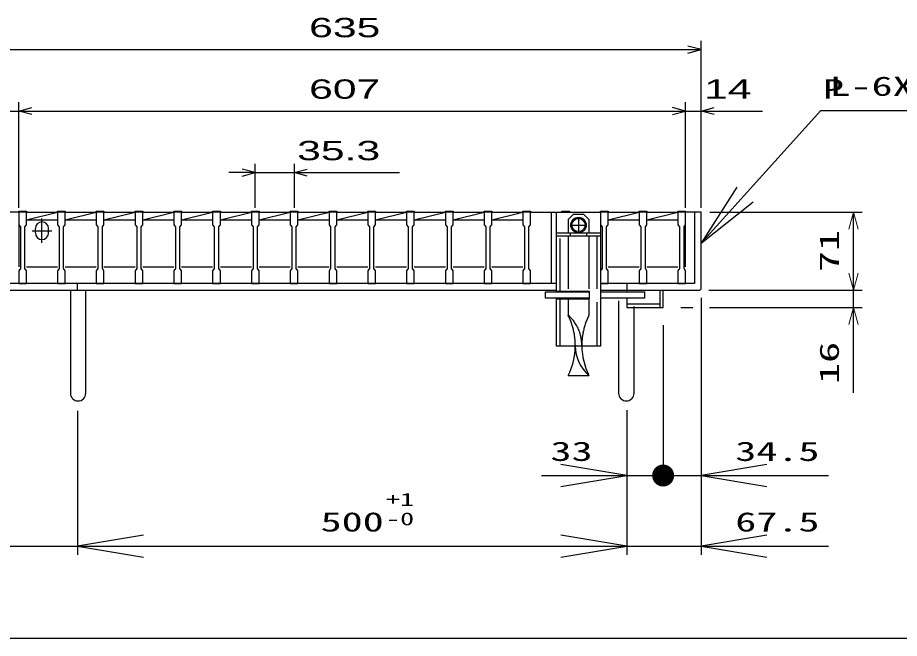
# Model space of a CAD drawing. Units: millimetres, scale not verified. Extents: x -1456 to 1389, y -1026 to 839.
# Drawn here: x -1038 to -235, y -921 to -356 of the extents above; entities that cross this region are included whole.
import ezdxf
from ezdxf.enums import TextEntityAlignment as Align

# ---------------------------------------------------------------- set-up
doc = ezdxf.new("R2010")
doc.units = ezdxf.units.MM
doc.header["$LTSCALE"] = 8
doc.linetypes.add('CHAIN', pattern=[18.5, 12, -1.5, 3.5, -1.5])
doc.linetypes.add('DASHED', pattern=[7.5, 6, -1.5])
for name, color, linetype, lineweight in [('0_2', 150, 'Continuous', 25), ('16', 3, 'Continuous', 25), ('17', 2, 'Continuous', 25), ('19', 6, 'Continuous', 25), ('22', 4, 'Continuous', 25), ('29', 6, 'Continuous', 25)]:
    doc.layers.add(name, color=color, linetype=linetype, lineweight=lineweight)
doc.styles.add('ベクトル', font='')
doc.styles.add('ＭＳ ゴシック', font='')
doc.styles.get('ベクトル').set_extended_font_data('ベクトル')
doc.styles.get('ＭＳ ゴシック').set_extended_font_data('MS Gothic')

# ---------------------------------------------------------------- blocks, each defined once
blk = doc.blocks.new('open_arrow')
at = {"color": 0, "linetype": 'Continuous', "lineweight": -2}
blk.add_lwpolyline([(7.5, 1.25), (0, 0), (7.5, -1.25)], dxfattribs=at)
blk = doc.blocks.new('filled_dot')
at = {"color": 0, "linetype": 'Continuous', "lineweight": -2, "const_width": 1.25}
blk.add_lwpolyline([(-0.625, 0, 1), (0.625, 0, 1)], format="xyb", close=True, dxfattribs=at)

msp = doc.modelspace()

# ---------------------------------------------------------------- linework, layer by layer
at = {"layer": '0_2'}
msp.add_line((1388.8, -921.2), (-1379.2, -921.2), dxfattribs=at)
at = {"layer": '16'}
for p, q in [((-1037, -533), (-1037, -532.3)), ((-1037, -532.3), (-1030, -532.3)), ((-1037, -533), (-1037, -544.5)), ((-1030, -533), (-1037, -533)), ((-1037, -533), (-1037, -583)), ((-1030, -532.3), (-1030, -533)), ((-1030, -544.5), (-1030, -533)), ((-1030, -533), (-1001.7, -533)), ((-1030, -540), (-1001.7, -533)), ((-1001.7, -533), (-1001.7, -532.3)), ((-1001.7, -532.3), (-994.7, -532.3)), ((-1001.7, -533), (-1001.7, -544.5)), ((-994.7, -533), (-1001.7, -533)), ((-994.7, -532.3), (-994.7, -533)), ((-994.7, -544.5), (-994.7, -533)), ((-994.7, -533), (-966.4, -533)), ((-994.7, -540), (-966.4, -533)), ((-966.4, -533), (-966.4, -532.3)), ((-966.4, -532.3), (-959.4, -532.3)), ((-966.4, -533), (-966.4, -544.5)), ((-959.4, -533), (-966.4, -533)), ((-959.4, -532.3), (-959.4, -533)), ((-959.4, -544.5), (-959.4, -533)), ((-959.4, -533), (-931.1, -533)), ((-959.4, -540), (-931.1, -533)), ((-931.1, -533), (-931.1, -532.3)), ((-931.1, -532.3), (-924.1, -532.3)), ((-931.1, -533), (-931.1, -544.5)), ((-924.1, -533), (-931.1, -533)), ((-924.1, -532.3), (-924.1, -533)), ((-924.1, -544.5), (-924.1, -533)), ((-924.1, -533), (-895.8, -533)), ((-924.1, -540), (-895.8, -533)), ((-895.8, -533), (-895.8, -532.3)), ((-895.8, -532.3), (-888.8, -532.3)), ((-895.8, -533), (-895.8, -544.5)), ((-888.8, -533), (-895.8, -533)), ((-888.8, -532.3), (-888.8, -533)), ((-888.8, -544.5), (-888.8, -533)), ((-888.8, -533), (-860.5, -533)), ((-888.8, -540), (-860.5, -533)), ((-860.5, -533), (-860.5, -532.3)), ((-860.5, -532.3), (-853.5, -532.3)), ((-860.5, -533), (-860.5, -544.5)), ((-853.5, -533), (-860.5, -533)), ((-853.5, -532.3), (-853.5, -533)), ((-853.5, -544.5), (-853.5, -533)), ((-853.5, -533), (-825.2, -533)), ((-853.5, -540), (-825.2, -533)), ((-825.2, -533), (-825.2, -532.3)), ((-825.2, -532.3), (-818.2, -532.3)), ((-825.2, -533), (-825.2, -544.5)), ((-818.2, -533), (-825.2, -533)), ((-818.2, -532.3), (-818.2, -533)), ((-818.2, -544.5), (-818.2, -533)), ((-818.2, -533), (-789.9, -533)), ((-818.2, -540), (-789.9, -533)), ((-789.9, -533), (-789.9, -532.3)), ((-789.9, -532.3), (-782.9, -532.3)), ((-789.9, -533), (-789.9, -544.5)), ((-782.9, -533), (-789.9, -533)), ((-782.9, -532.3), (-782.9, -533)), ((-782.9, -544.5), (-782.9, -533)), ((-782.9, -533), (-754.6, -533)), ((-782.9, -540), (-754.6, -533)), ((-754.6, -533), (-754.6, -532.3)), ((-754.6, -532.3), (-747.6, -532.3)), ((-754.6, -533), (-754.6, -544.5)), ((-747.6, -533), (-754.6, -533)), ((-747.6, -532.3), (-747.6, -533)), ((-747.6, -544.5), (-747.6, -533)), ((-747.6, -533), (-719.3, -533)), ((-747.6, -540), (-719.3, -533)), ((-719.3, -533), (-719.3, -532.3)), ((-719.3, -532.3), (-712.3, -532.3)), ((-719.3, -533), (-719.3, -544.5)), ((-712.3, -533), (-719.3, -533)), ((-712.3, -532.3), (-712.3, -533)), ((-712.3, -544.5), (-712.3, -533)), ((-712.3, -533), (-684, -533)), ((-712.3, -540), (-684, -533)), ((-684, -533), (-684, -532.3)), ((-684, -532.3), (-677, -532.3)), ((-684, -533), (-684, -544.5)), ((-677, -533), (-684, -533)), ((-677, -532.3), (-677, -533)), ((-677, -544.5), (-677, -533)), ((-677, -533), (-648.7, -533)), ((-677, -540), (-648.7, -533)), ((-648.7, -533), (-648.7, -532.3)), ((-648.7, -532.3), (-641.7, -532.3)), ((-648.7, -533), (-648.7, -544.5)), ((-641.7, -533), (-648.7, -533)), ((-641.7, -532.3), (-641.7, -533)), ((-641.7, -544.5), (-641.7, -533)), ((-641.7, -533), (-613.4, -533)), ((-641.7, -540), (-613.4, -533)), ((-613.4, -533), (-613.4, -532.3)), ((-613.4, -532.3), (-606.4, -532.3)), ((-613.4, -533), (-613.4, -544.5)), ((-606.4, -533), (-613.4, -533)), ((-606.4, -532.3), (-606.4, -533)), ((-606.4, -544.5), (-606.4, -533)), ((-606.4, -533), (-578.1, -533)), ((-606.4, -540), (-578.1, -533)), ((-578.1, -533), (-578.1, -532.3)), ((-578.1, -532.3), (-571.1, -532.3)), ((-578.1, -533), (-578.1, -544.5)), ((-571.1, -533), (-578.1, -533)), ((-571.1, -532.3), (-571.1, -533)), ((-571.1, -544.5), (-571.1, -533)), ((-571.1, -533), (-542.8, -533)), ((-542.8, -533), (-542.8, -532.3)), ((-542.8, -532.3), (-535.8, -532.3)), ((-535.8, -533), (-542.8, -533)), ((-535.8, -532.3), (-535.8, -533)), ((-535.8, -533), (-507.5, -533)), ((-507.5, -533), (-507.5, -532.3)), ((-507.5, -532.3), (-500.5, -532.3)), ((-507.5, -533), (-507.5, -544.5)), ((-500.5, -533), (-507.5, -533)), ((-500.5, -532.3), (-500.5, -533)), ((-500.5, -544.5), (-500.5, -533)), ((-500.5, -533), (-472.2, -533)), ((-500.5, -540), (-472.2, -533)), ((-472.2, -533), (-472.2, -532.3)), ((-472.2, -532.3), (-465.2, -532.3)), ((-472.2, -533), (-472.2, -544.5)), ((-465.2, -533), (-472.2, -533)), ((-465.2, -532.3), (-465.2, -533)), ((-465.2, -544.5), (-465.2, -533)), ((-465.2, -533), (-437, -533)), ((-465.2, -540), (-437, -533.025)), ((-437, -533), (-437, -532.3)), ((-437, -532.3), (-430, -532.3)), ((-437, -533), (-437, -544.5)), ((-430, -533), (-437, -533)), ((-430, -532.3), (-430, -533)), ((-430, -544.5), (-430, -533)), ((-430, -583), (-430, -533)), ((-1037, -544.5), (-1035.5, -546.5)), ((-1031.5, -546.5), (-1030, -544.5)), ((-1030, -540), (-1001.7, -540)), ((-1015.85, -561), (-1015.85, -539)), ((-1001.7, -544.5), (-1000.2, -546.5)), ((-996.2, -546.5), (-994.7, -544.5)), ((-994.7, -540), (-966.4, -540)), ((-966.4, -544.5), (-964.9, -546.5)), ((-960.9, -546.5), (-959.4, -544.5)), ((-959.4, -540), (-931.1, -540)), ((-931.1, -544.5), (-929.6, -546.5)), ((-925.6, -546.5), (-924.1, -544.5)), ((-924.1, -540), (-895.8, -540)), ((-895.8, -544.5), (-894.3, -546.5)), ((-890.3, -546.5), (-888.8, -544.5)), ((-888.8, -540), (-860.5, -540)), ((-860.5, -544.5), (-859, -546.5)), ((-855, -546.5), (-853.5, -544.5)), ((-853.5, -540), (-825.2, -540)), ((-825.2, -544.5), (-823.7, -546.5)), ((-819.7, -546.5), (-818.2, -544.5)), ((-818.2, -540), (-789.9, -540)), ((-789.9, -544.5), (-788.4, -546.5)), ((-784.4, -546.5), (-782.9, -544.5)), ((-782.9, -540), (-754.6, -540)), ((-754.6, -544.5), (-753.1, -546.5)), ((-749.1, -546.5), (-747.6, -544.5)), ((-747.6, -540), (-719.3, -540)), ((-719.3, -544.5), (-717.8, -546.5)), ((-713.8, -546.5), (-712.3, -544.5)), ((-712.3, -540), (-684, -540)), ((-684, -544.5), (-682.5, -546.5)), ((-678.5, -546.5), (-677, -544.5)), ((-677, -540), (-648.7, -540)), ((-648.7, -544.5), (-647.2, -546.5)), ((-643.2, -546.5), (-641.7, -544.5)), ((-641.7, -540), (-613.4, -540)), ((-613.4, -544.5), (-611.9, -546.5)), ((-607.9, -546.5), (-606.4, -544.5)), ((-606.4, -540), (-578.1, -540)), ((-578.1, -544.5), (-576.6, -546.5)), ((-572.6, -546.5), (-571.1, -544.5)), ((-507.5, -544.5), (-506, -546.5)), ((-502, -546.5), (-500.5, -544.5)), ((-500.5, -540), (-472.2, -540)), ((-472.2, -544.5), (-470.7, -546.5)), ((-466.7, -546.5), (-465.2, -544.5)), ((-465.2, -540), (-437, -540)), ((-437, -544.5), (-435.5, -546.5)), ((-431.5, -546.5), (-430, -544.5)), ((-1035.5, -546.5), (-1035.5, -584.5)), ((-1031.5, -584.5), (-1031.5, -546.5)), ((-1024.85, -550), (-1006.85, -550)), ((-1021.85, -552), (-1021.85, -548)), ((-1009.85, -552), (-1009.85, -548)), ((-1000.2, -546.5), (-1000.2, -584.5)), ((-996.2, -584.5), (-996.2, -546.5)), ((-964.9, -546.5), (-964.9, -584.5)), ((-960.9, -584.5), (-960.9, -546.5)), ((-929.6, -546.5), (-929.6, -584.5)), ((-925.6, -584.5), (-925.6, -546.5)), ((-894.3, -546.5), (-894.3, -584.5)), ((-890.3, -584.5), (-890.3, -546.5)), ((-859, -546.5), (-859, -584.5)), ((-855, -584.5), (-855, -546.5)), ((-823.7, -546.5), (-823.7, -584.5)), ((-819.7, -584.5), (-819.7, -546.5)), ((-788.4, -546.5), (-788.4, -584.5)), ((-784.4, -584.5), (-784.4, -546.5)), ((-753.1, -546.5), (-753.1, -584.5)), ((-749.1, -584.5), (-749.1, -546.5)), ((-717.8, -546.5), (-717.8, -584.5)), ((-713.8, -584.5), (-713.8, -546.5)), ((-682.5, -546.5), (-682.5, -584.5)), ((-678.5, -584.5), (-678.5, -546.5)), ((-647.2, -546.5), (-647.2, -584.5)), ((-643.2, -584.5), (-643.2, -546.5)), ((-611.9, -546.5), (-611.9, -584.5)), ((-607.9, -584.5), (-607.9, -546.5)), ((-576.6, -546.5), (-576.6, -584.5)), ((-572.6, -584.5), (-572.6, -546.5)), ((-506, -546.5), (-506, -584.5)), ((-502, -584.5), (-502, -546.5)), ((-470.7, -546.5), (-470.7, -584.5)), ((-466.7, -584.5), (-466.7, -546.5)), ((-435.5, -546.5), (-435.5, -584.5)), ((-431.5, -584.5), (-431.5, -546.5)), ((-1035.5, -584.5), (-1037, -586.5)), ((-1030, -586.5), (-1031.5, -584.5)), ((-1030, -583), (-1001.7, -583)), ((-1000.2, -584.5), (-1001.7, -586.5)), ((-994.7, -586.5), (-996.2, -584.5)), ((-994.7, -583), (-966.4, -583)), ((-964.9, -584.5), (-966.4, -586.5)), ((-959.4, -586.5), (-960.9, -584.5)), ((-959.4, -583), (-931.1, -583)), ((-929.6, -584.5), (-931.1, -586.5)), ((-924.1, -586.5), (-925.6, -584.5)), ((-924.1, -583), (-895.8, -583)), ((-894.3, -584.5), (-895.8, -586.5)), ((-888.8, -586.5), (-890.3, -584.5)), ((-888.8, -583), (-860.5, -583)), ((-859, -584.5), (-860.5, -586.5)), ((-853.5, -586.5), (-855, -584.5)), ((-853.5, -583), (-825.2, -583)), ((-823.7, -584.5), (-825.2, -586.5)), ((-818.2, -586.5), (-819.7, -584.5)), ((-818.2, -583), (-789.9, -583)), ((-788.4, -584.5), (-789.9, -586.5)), ((-782.9, -586.5), (-784.4, -584.5)), ((-782.9, -583), (-754.6, -583)), ((-753.1, -584.5), (-754.6, -586.5)), ((-747.6, -586.5), (-749.1, -584.5)), ((-747.6, -583), (-719.3, -583)), ((-717.8, -584.5), (-719.3, -586.5)), ((-712.3, -586.5), (-713.8, -584.5)), ((-712.3, -583), (-684, -583)), ((-682.5, -584.5), (-684, -586.5)), ((-677, -586.5), (-678.5, -584.5)), ((-677, -583), (-648.7, -583)), ((-647.2, -584.5), (-648.7, -586.5)), ((-641.7, -586.5), (-643.2, -584.5)), ((-641.7, -583), (-613.4, -583)), ((-611.9, -584.5), (-613.4, -586.5)), ((-606.4, -586.5), (-607.9, -584.5)), ((-606.4, -583), (-578.1, -583)), ((-576.6, -584.5), (-578.1, -586.5)), ((-571.1, -586.5), (-572.6, -584.5)), ((-506, -584.5), (-507.5, -586.5)), ((-500.5, -586.5), (-502, -584.5)), ((-500.5, -583), (-472.2, -583)), ((-470.7, -584.5), (-472.2, -586.5)), ((-465.2, -586.5), (-466.7, -584.5)), ((-465.2, -583), (-437, -583)), ((-435.5, -584.5), (-437, -586.5)), ((-430, -586.5), (-431.5, -584.5)), ((-1037, -586.5), (-1037, -598)), ((-1030, -598), (-1030, -586.5)), ((-1001.7, -586.5), (-1001.7, -598)), ((-994.7, -598), (-994.7, -586.5)), ((-966.4, -586.5), (-966.4, -598)), ((-959.4, -598), (-959.4, -586.5)), ((-931.1, -586.5), (-931.1, -598)), ((-924.1, -598), (-924.1, -586.5)), ((-895.8, -586.5), (-895.8, -598)), ((-888.8, -598), (-888.8, -586.5)), ((-860.5, -586.5), (-860.5, -598)), ((-853.5, -598), (-853.5, -586.5)), ((-825.2, -586.5), (-825.2, -598)), ((-818.2, -598), (-818.2, -586.5)), ((-789.9, -586.5), (-789.9, -598)), ((-782.9, -598), (-782.9, -586.5)), ((-754.6, -586.5), (-754.6, -598)), ((-747.6, -598), (-747.6, -586.5)), ((-719.3, -586.5), (-719.3, -598)), ((-712.3, -598), (-712.3, -586.5)), ((-684, -586.5), (-684, -598)), ((-677, -598), (-677, -586.5)), ((-648.7, -586.5), (-648.7, -598)), ((-641.7, -598), (-641.7, -586.5)), ((-613.4, -586.5), (-613.4, -598)), ((-606.4, -598), (-606.4, -586.5)), ((-578.1, -586.5), (-578.1, -598)), ((-571.1, -598), (-571.1, -586.5)), ((-507.5, -586.5), (-507.5, -598)), ((-500.5, -598), (-500.5, -586.5)), ((-472.2, -586.5), (-472.2, -598)), ((-465.2, -598), (-465.2, -586.5)), ((-437, -586.5), (-437, -598)), ((-430, -598), (-430, -586.5)), ((-1037, -598), (-1030, -598)), ((-1001.7, -598), (-994.7, -598)), ((-966.4, -598), (-959.4, -598)), ((-931.1, -598), (-924.1, -598)), ((-895.8, -598), (-888.8, -598)), ((-860.5, -598), (-853.5, -598)), ((-825.2, -598), (-818.2, -598)), ((-789.9, -598), (-782.9, -598)), ((-754.6, -598), (-747.6, -598)), ((-719.3, -598), (-712.3, -598)), ((-684, -598), (-677, -598)), ((-648.7, -598), (-641.7, -598)), ((-613.4, -598), (-606.4, -598)), ((-578.1, -598), (-571.1, -598)), ((-507.5, -598), (-500.5, -598)), ((-472.2, -598), (-465.2, -598)), ((-437, -598), (-430, -598))]:
    msp.add_line(p, q, dxfattribs=at)
for centre, start, end in [((-1015.85, -548), 0, 180), ((-1015.85, -552), 180, 0)]:
    msp.add_arc(centre, 6, start, end, dxfattribs=at)
at = {"layer": '17', "color": 3}
for p, q in [((-552, -598), (-552, -533)), ((-547.5, -555), (-547.5, -533)), ((-547.5, -533), (-507.5, -533)), ((-507.5, -533), (-507.5, -555)), ((-547.5, -551.8), (-507.5, -551.8)), ((-535, -551.8), (-535, -555)), ((-520, -555), (-520, -551.8)), ((-507.5, -555), (-547.5, -555)), ((-547.5, -605.5), (-547.5, -555)), ((-507.5, -555), (-507.5, -655)), ((-547.5, -605), (-517.5, -605)), ((-544.3, -605), (-544.3, -605.5)), ((-517.5, -612), (-517.5, -605)), ((-547.5, -655), (-547.5, -611.5)), ((-547.5, -612), (-517.5, -612)), ((-544.3, -611.5), (-544.3, -612)), ((-507.5, -655), (-547.5, -655))]:
    msp.add_line(p, q, dxfattribs=at)
at = {"layer": '17'}
for p, q in [((-532, -534.8), (-537, -539.8)), ((-532, -534.8), (-523, -534.8)), ((-523, -534.8), (-518, -539.8)), ((-537, -539.8), (-537, -551.8)), ((-518, -539.8), (-518, -551.8)), ((-557.5, -611.5), (-557.5, -605.5)), ((-557.5, -605.5), (-517.5, -605.5)), ((-507.5, -605.5), (-467.5, -605.5)), ((-467.5, -605.5), (-467.5, -611.5)), ((-517.5, -611.5), (-557.5, -611.5)), ((-467.5, -611.5), (-507.5, -611.5)), ((-537, -681.8), (-518, -681.8))]:
    msp.add_line(p, q, dxfattribs=at)
at = {"layer": '17', "color": 33, "linetype": 'CHAIN'}
for p, q in [((-534.1, -544.8), (-520.9, -544.8)), ((-527.5, -538.2), (-527.5, -551.4))]:
    msp.add_line(p, q, dxfattribs=at)
at = {"layer": '17', "color": 3, "linetype": 'DASHED'}
for p, q in [((-544.3, -605), (-544.3, -555)), ((-510.7, -555), (-510.7, -655)), ((-544.3, -655), (-544.3, -612))]:
    msp.add_line(p, q, dxfattribs=at)
at = {"layer": '17', "linetype": 'DASHED'}
for p, q in [((-537, -555), (-537, -605.5)), ((-518, -555), (-518, -605.5)), ((-537, -611.5), (-537, -626.8)), ((-518, -611.5), (-518, -626.8))]:
    msp.add_line(p, q, dxfattribs=at)
at = {"layer": '17', "color": 7}
msp.add_circle((-527.5, -544.8), 7, dxfattribs=at)
at = {"layer": '17'}
msp.add_circle((-527.5, -544.8), 6, dxfattribs=at)
at = {"layer": '17', "linetype": 'DASHED'}
for centre, radius, start, end in [((-591.923, -654.3), 61.423, 11.55161, 26.59714), ((-561, -654.3), 36.5, 19.69337, 48.88791), ((-463.077, -654.3), 61.423, 153.40286, 168.44839), ((-591.923, -654.3), 61.423, 359.34702, 11.55161), ((-561, -654.3), 36.5, 358.90111, 19.69337), ((-463.077, -654.3), 61.423, 168.44839, 180.65298)]:
    msp.add_arc(centre, radius, start, end, dxfattribs=at)
at = {"layer": '17'}
for centre, radius, start, end in [((-591.923, -654.3), 61.423, 333.40286, 359.34702), ((-494, -654.3), 36.5, 180, 180.09221), ((-494, -654.3), 36.5, 181.09889, 228.88791), ((-463.077, -654.3), 61.423, 180.65298, 206.59714)]:
    msp.add_arc(centre, radius, start, end, dxfattribs=at)
at = {"layer": '19'}
for p, q in [((-1037, -533), (-1051, -533)), ((-416, -533), (-430, -533)), ((-422, -533), (-422, -598)), ((-416, -603), (-416, -533)), ((-547.5, -598), (-1045, -598)), ((-983.5, -604), (-983.5, -598)), ((-422, -598), (-507.5, -598)), ((-483.5, -598), (-483.5, -604)), ((-1050, -604), (-547.5, -604)), ((-990, -604), (-990, -698)), ((-976, -698), (-976, -604)), ((-507.5, -604), (-417, -604)), ((-483.5, -604), (-483.5, -605.5)), ((-453.5, -604), (-453.5, -620)), ((-450.5, -620), (-450.5, -604)), ((-417, -604), (-416, -603)), ((-491, -613.719), (-491, -698)), ((-483.5, -611.5), (-483.5, -620)), ((-483.5, -620), (-450.5, -620)), ((-477, -698), (-477, -619))]:
    msp.add_line(p, q, dxfattribs=at)
for centre in [(-983, -698), (-484, -698)]:
    msp.add_arc(centre, 7, 180, 0, dxfattribs=at)
at = {"layer": '22'}
for p, q in [((-416, -529), (-416, -377)), ((-1051, -385), (-416, -385)), ((-416, -385), (-428, -381.8)), ((-428, -388.2), (-416, -385)), ((-1037, -529), (-1037, -433)), ((-430, -529), (-430, -433)), ((-416, -529), (-416, -433)), ((-1051, -441), (-1037, -441)), ((-1037, -441), (-1025, -437.8)), ((-1025, -444.2), (-1037, -441)), ((-1037, -441), (-430, -441)), ((-430, -441), (-442, -437.8)), ((-442, -444.2), (-430, -441)), ((-430, -441), (-416, -441)), ((-416, -441), (-404, -437.8)), ((-404, -444.2), (-416, -441)), ((-416, -441), (-360, -441)), ((-821.7, -529), (-821.7, -489)), ((-786.4, -489), (-786.4, -529)), ((-821.7, -497), (-845.7, -497)), ((-821.7, -497), (-833.7, -493.8)), ((-833.7, -500.2), (-821.7, -497)), ((-821.7, -497), (-786.4, -497)), ((-786.4, -497), (-774.4, -493.8)), ((-774.4, -500.2), (-786.4, -497)), ((-786.4, -497), (-690.4, -497)), ((-408, -533), (-269.248, -533)), ((-277.248, -604), (-277.248, -533)), ((-409, -604), (-269.248, -604)), ((-277.248, -620), (-277.248, -604)), ((-416, -611), (-416, -780.917)), ((-434.5, -620), (-423.527, -620)), ((-416, -619), (-416, -845.179)), ((-408.432, -620), (-269.248, -620)), ((-277.248, -697.582), (-277.248, -620)), ((-450.5, -636), (-450.5, -780.917)), ((-450.5, -636), (-450.5, -780.917)), ((-983.5, -714.025), (-983.5, -845.179)), ((-983.5, -714.025), (-983.5, -845.179)), ((-483.5, -713.441), (-483.5, -845.179)), ((-483.5, -713.441), (-483.5, -845.179)), ((-483.5, -713.5), (-483.5, -780.917)), ((-561.082, -772.917), (-416, -772.917)), ((-483.5, -772.917), (-300.018, -772.917)), ((-1166.982, -837.179), (-983.5, -837.179)), ((-983.5, -837.179), (-483.5, -837.179)), ((-483.5, -837.179), (-300.018, -837.179))]:
    msp.add_line(p, q, dxfattribs=at)
at = {"layer": '22', "lineweight": 13}
for p, q in [((-277.248, -533), (-281.39, -548.455)), ((-273.107, -548.455), (-277.248, -533)), ((-281.39, -588.545), (-277.248, -604)), ((-277.248, -604), (-273.107, -588.545)), ((-277.248, -620), (-281.39, -635.455)), ((-273.107, -635.455), (-277.248, -620))]:
    msp.add_line(p, q, dxfattribs=at)
at = {"layer": '22'}
msp.add_lwpolyline([(-416, -561.455), (-307.092, -440.438), (-79.892, -440.438)], dxfattribs=at)
at = {"layer": '29'}
msp.add_line((-453.5, -617), (-483.563, -617), dxfattribs=at)

# ---------------------------------------------------------------- block references
at = {"layer": '22', "xscale": 8, "yscale": 8}
for p, rotation in [((-416, -561.455), 48), ((-483.5, -772.917), 180), ((-483.5, -837.179), 180)]:
    msp.add_blockref('open_arrow', p, dxfattribs=dict(at, rotation=rotation))
for name, p in [('filled_dot', (-450.5, -772.917)), ('open_arrow', (-416, -772.917)), ('open_arrow', (-983.5, -837.179)), ('open_arrow', (-416, -837.179))]:
    msp.add_blockref(name, p, dxfattribs=at)

# ---------------------------------------------------------------- texts
at = {"layer": '22', "color": 2, "style": 'ベクトル', "width": 1.65}
for s, p in [(' 635 ', (-783.5, -365)), (' 607 ', (-783.5, -421)), (' 14 ', (-424, -421)), (' 35.3 ', (-794.4, -477))]:
    msp.add_text(s, height=17.6, dxfattribs=at).set_placement(p, align=Align.MIDDLE_LEFT)
at = {"layer": '22', "color": 2, "style": 'ＭＳ ゴシック', "width": 1.6}
for s, height, p in [('P', 17.6, (-295.576, -420.808)), ('+1', 11.73, (-689.881, -794.643)), ('-0', 11.73, (-689.881, -812.346))]:
    msp.add_text(s, height=height, dxfattribs=at).set_placement(p, align=Align.MIDDLE_CENTER)
at = {"layer": '22', "style": 'ＭＳ ゴシック', "width": 1.6}
for s, p in [('L-6X71X67.5', (-299.092, -432.438)), ('34.5', (-384.818, -764.917)), ('67.5', (-384.818, -829.179))]:
    msp.add_text(s, height=17.6, dxfattribs=at).set_placement(p, align=Align.BOTTOM_LEFT)
at = {"layer": '22', "color": 2, "style": 'ＭＳ ゴシック', "width": 1.6}
msp.add_text('71', height=17.6, rotation=90, dxfattribs=at).set_placement((-285.248, -568.5), align=Align.BOTTOM_CENTER)
msp.add_text('16', height=17.6, rotation=90, dxfattribs=at).set_placement((-285.248, -651.182), align=Align.BOTTOM_RIGHT)
at = {"layer": '22', "style": 'ＭＳ ゴシック', "width": 1.6}
msp.add_text('33', height=17.6, dxfattribs=at).set_placement((-514.682, -764.917), align=Align.BOTTOM_RIGHT)
msp.add_text('500', height=17.6, dxfattribs=at).set_placement((-733.5, -829.179), align=Align.BOTTOM_CENTER)

doc.saveas('drawing.dxf')
